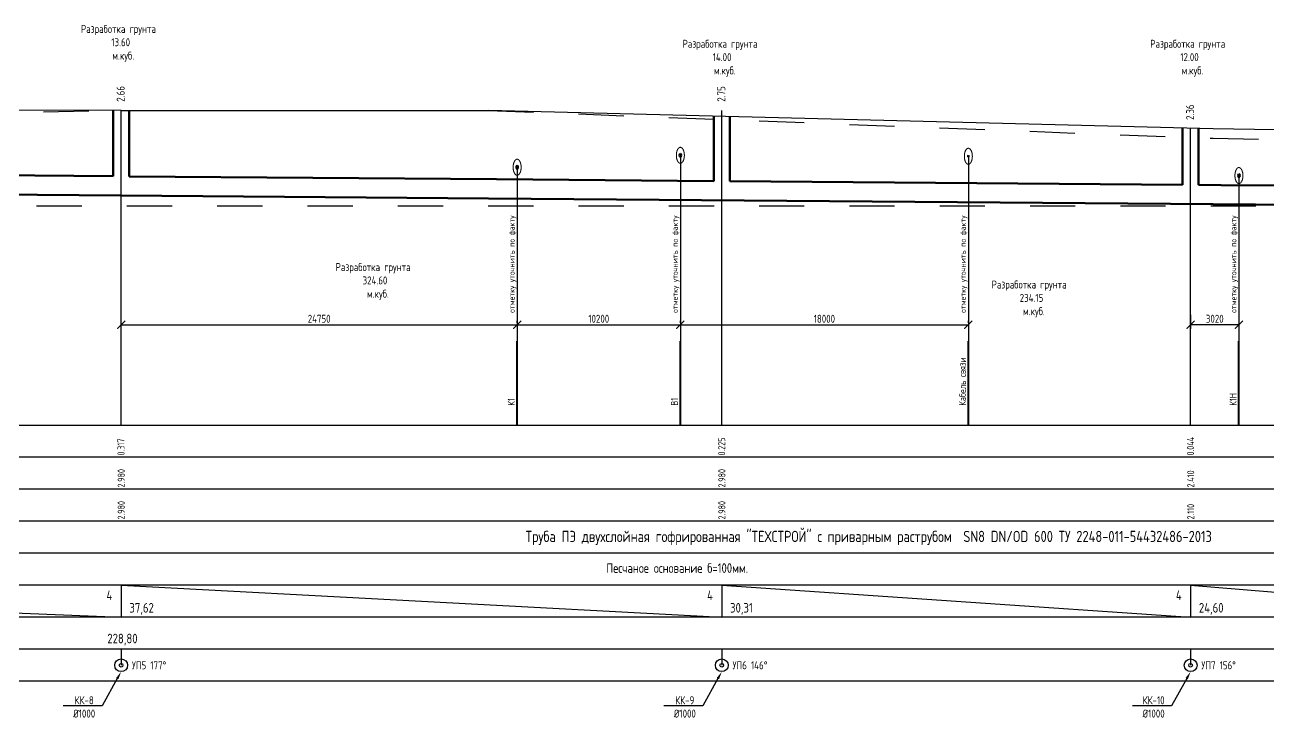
# Model space of a CAD drawing. Header units: millimetres. Extents: x 20530103 to 31271019, y 32092698 to 33532929.
# Drawn here: x 26177656 to 26216508, y 33121910 to 33143633 of the extents above; entities that cross this region are included whole.
import ezdxf
from ezdxf import colors
from ezdxf.entities.mleader import LeaderData, LeaderLine
from ezdxf.math import Vec2, Vec3

# ---------------------------------------------------------------- set-up
doc = ezdxf.new("R2010")
doc.units = ezdxf.units.MM
doc.linetypes.add('ACAD_ISO10W100', pattern=[18.5, 12, -3, 0.5, -3])
doc.linetypes.add('Штриховая', pattern=[2822.222233, 1411.111116, -1411.111116])
for name, color, linetype in [('Выноски', 7, 'Continuous'), ('Разработка грунта', 8, 'Continuous'), ('Рамка и штамп', 7, 'Continuous')]:
    doc.layers.add(name, color=color, linetype=linetype)
doc.layers.add('Труба профиль', color=7, linetype='Continuous', lineweight=50)
doc.styles.add('GOST 2.304', font='GOST.TTF')
doc.styles.get("Standard").update_dxf_attribs({"font": 'arial.ttf'})
doc.dimstyles.new('ISO-25', dxfattribs={"dimtxt": 2.5, "dimasz": 2.5, "dimexe": 1.25, "dimexo": 0.625, "dimtad": 1, "dimtxsty": 'Standard', "dimcen": 2.5, "dimadec": 0, "dimazin": 0, "dimtfac": 1, "dimtmove": 0, "dimatfit": 3, "dimfxl": 1, "dimarcsym": 0})

# ---------------------------------------------------------------- blocks, each defined once
blk = doc.blocks.new('_ArchTick')
at = {"color": 0, "linetype": 'ByBlock', "const_width": 0.15}
blk.add_lwpolyline([(-0.5, -0.5), (0.5, 0.5)], dxfattribs=at)
blk = doc.blocks.new('*D74')
at = {"color": 0, "lineweight": -2, "transparency": 16777216}
for p, q in [((26180665, 33134325), (26180665, 33134388)), ((26180665, 33134263), (26193040, 33134263)), ((26193040, 33134200), (26193040, 33134138))]:
    blk.add_line(p, q, dxfattribs=at)
at = {"color": 0, "lineweight": -2, "transparency": 16777216, "xscale": 250, "yscale": 250, "zscale": 250, "rotation": 180}
blk.add_blockref('_ArchTick', (26180665, 33134263), dxfattribs=at)
at = {"color": 0, "lineweight": -2, "transparency": 16777216, "xscale": 250, "yscale": 250, "zscale": 250}
blk.add_blockref('_ArchTick', (26193040, 33134263), dxfattribs=at)
at = {"color": 0, "transparency": 16777216, "insert": (26186852, 33134450), "char_height": 250, "attachment_point": 5, "style": 'GOST 2.304'}
blk.add_mtext('24750', dxfattribs=at)
blk = doc.blocks.new('*D75')
at = {"color": 0, "lineweight": -2, "transparency": 16777216}
for p, q in [((26193040, 33134325), (26193040, 33134388)), ((26193040, 33134263), (26198140, 33134263)), ((26198140, 33134306), (26198140, 33134138))]:
    blk.add_line(p, q, dxfattribs=at)
at = {"color": 0, "lineweight": -2, "transparency": 16777216, "xscale": 250, "yscale": 250, "zscale": 250, "rotation": 180}
blk.add_blockref('_ArchTick', (26193040, 33134263), dxfattribs=at)
at = {"color": 0, "lineweight": -2, "transparency": 16777216, "xscale": 250, "yscale": 250, "zscale": 250}
blk.add_blockref('_ArchTick', (26198140, 33134263), dxfattribs=at)
at = {"color": 0, "transparency": 16777216, "insert": (26195590, 33134450), "char_height": 250, "attachment_point": 5, "style": 'GOST 2.304'}
blk.add_mtext('10200', dxfattribs=at)
blk = doc.blocks.new('*D76')
at = {"color": 0, "lineweight": -2, "transparency": 16777216}
for p, q in [((26198140, 33134325), (26198140, 33134388)), ((26198140, 33134263), (26207140, 33134263)), ((26207140, 33134325), (26207140, 33134388))]:
    blk.add_line(p, q, dxfattribs=at)
at = {"color": 0, "lineweight": -2, "transparency": 16777216, "xscale": 250, "yscale": 250, "zscale": 250, "rotation": 180}
blk.add_blockref('_ArchTick', (26198140, 33134263), dxfattribs=at)
at = {"color": 0, "lineweight": -2, "transparency": 16777216, "xscale": 250, "yscale": 250, "zscale": 250}
blk.add_blockref('_ArchTick', (26207140, 33134263), dxfattribs=at)
at = {"color": 0, "transparency": 16777216, "insert": (26202640, 33134450), "char_height": 250, "attachment_point": 5, "style": 'GOST 2.304'}
blk.add_mtext('18000', dxfattribs=at)
blk = doc.blocks.new('*D77')
at = {"color": 0, "lineweight": -2, "transparency": 16777216}
for p, q in [((26214085, 33134568), (26214085, 33134138)), ((26215595, 33134568), (26215595, 33134138)), ((26215595, 33134263), (26214085, 33134263))]:
    blk.add_line(p, q, dxfattribs=at)
at = {"color": 0, "lineweight": -2, "transparency": 16777216, "xscale": 250, "yscale": 250, "zscale": 250, "rotation": 180}
blk.add_blockref('_ArchTick', (26214085, 33134263), dxfattribs=at)
at = {"color": 0, "lineweight": -2, "transparency": 16777216, "xscale": 250, "yscale": 250, "zscale": 250}
blk.add_blockref('_ArchTick', (26215595, 33134263), dxfattribs=at)
at = {"color": 0, "transparency": 16777216, "insert": (26214840, 33134450), "char_height": 250, "attachment_point": 5, "style": 'GOST 2.304'}
blk.add_mtext('3020', dxfattribs=at)

msp = doc.modelspace()

# ---------------------------------------------------------------- linework, layer by layer
for p, q in [((26180664.681, 33140958.0291), (26155664.681, 33141018.0291)), ((26180664.681, 33131125.0248), (26180664.681, 33140958.0291)), ((26180664.681, 33140958.0291), (26192139.681, 33140958.0291)), ((26180664.681, 33140958.0291), (26192139.681, 33140958.0291)), ((26214794.681, 33140388.0291), (26192139.681, 33140958.0291)), ((26199434.6838, 33131125.0248), (26199434.6838, 33140958.0291)), ((26214084.6866, 33131125.0248), (26214084.6866, 33140388.0291)), ((26226134.6939, 33140198.0291), (26214794.681, 33140388.0291)), ((26198139.681, 33139507.0691), (26198139.681, 33132332.3111)), ((26207139.681, 33139507.0691), (26207139.681, 33132332.3111)), ((26193039.681, 33139134.5186), (26193039.681, 33132332.3111)), ((26215594.681, 33138873.9727), (26215594.681, 33132332.3111)), ((26155664.6796, 33126125.0248), (26180664.6699, 33125125.0248)), ((26180664.6796, 33126125.0248), (26199434.6726, 33125124.9544)), ((26199434.6823, 33126124.9544), (26214084.6755, 33125125.0248)), ((26214084.6852, 33126125.0248), (26226384.6827, 33125125.0173))]:
    msp.add_line(p, q)
at = {"color": 4, "linetype": 'Штриховая'}
msp.add_line((26076424.681, 33137978.0291), (26285187.4693, 33137978.0291), dxfattribs=at)
at = {"lineweight": 40}
for p, q in [((26193039.681, 33131125.0248), (26193039.681, 33133747.0489)), ((26198139.681, 33131125.0248), (26198139.681, 33133747.0489)), ((26207139.681, 33131125.0248), (26207139.681, 33133747.0489)), ((26215594.681, 33131125.0248), (26215594.681, 33133747.0489))]:
    msp.add_line(p, q, dxfattribs=at)
at = {"color": 8, "linetype": 'Штриховая'}
msp.add_lwpolyline([(26076424.681, 33141598.0291), (26086859.681, 33141538.0291), (26090689.681, 33141308.0291), (26103624.681, 33141018.0291), (26111649.681, 33140998.0291), (26112499.681, 33140998.0291), (26130974.681, 33141288.0291), (26155664.681, 33140558.0291), (26180664.681, 33140958.0291), (26192139.681, 33140958.0291), (26214794.681, 33140088.0291), (26226384.6939, 33139878.0291), (26237359.681, 33140698.0291)], dxfattribs=at)
for centre in [(26180664.6781, 33123625.0188), (26199434.6808, 33123625.0188), (26214084.6837, 33123625.0188)]:
    msp.add_circle(centre, 57.8092)
at = {"layer": 'Рамка и штамп'}
for p, q in [((26069452.949, 33131125.0248), (26243748.831, 33131125.0248)), ((26243748.831, 33130125.0248), (26069452.949, 33130125.0248)), ((26243748.831, 33129125.0248), (26069452.949, 33129125.0248)), ((26243748.831, 33128125.0248), (26069452.949, 33128125.0248)), ((26243748.831, 33127125.0248), (26069452.949, 33127125.0248)), ((26243748.831, 33126125.0248), (26069452.949, 33126125.0248)), ((26180664.6796, 33126125.0248), (26180664.6699, 33125125.0248)), ((26199434.6823, 33126125.0248), (26199434.6726, 33125125.0248)), ((26214084.6852, 33126125.0248), (26214084.6755, 33125125.0248)), ((26243748.831, 33125125.0248), (26069452.949, 33125125.0248)), ((26243748.831, 33124125.0248), (26069452.949, 33124125.0248)), ((26180664.6603, 33124125.0248), (26180664.6554, 33123625.0188)), ((26199434.663, 33124125.0248), (26199434.6582, 33123625.0188)), ((26214084.6659, 33124125.0248), (26214084.661, 33123625.0188)), ((26243748.831, 33123125.0248), (26069452.949, 33123125.0248))]:
    msp.add_line(p, q, dxfattribs=at)
at = {"layer": 'Рамка и штамп', "lineweight": 30}
for centre in [(26180664.6844, 33123625.0207), (26180664.6844, 33123625.0207), (26180664.6844, 33123625.0207), (26199434.6871, 33123625.0207), (26199434.6871, 33123625.0207), (26199434.6871, 33123625.0207), (26214084.69, 33123625.0207), (26214084.69, 33123625.0207), (26214084.69, 33123625.0207)]:
    msp.add_circle(centre, 200, dxfattribs=at)
at = {"layer": 'Труба профиль'}
for p, q in [((26180414.681, 33138903.6929), (26180414.681, 33140969.3036)), ((26180914.681, 33140958.0291), (26180914.681, 33138899.7149)), ((26199184.6838, 33138754.3602), (26199184.6838, 33140764.7514)), ((26199684.6838, 33140753.4769), (26199684.6838, 33138750.3823)), ((26213834.6866, 33138637.806), (26213834.6866, 33140399.3036)), ((26214334.6866, 33140388.0291), (26214334.6866, 33138633.828)), ((26155914.681, 33139098.613), (26180414.681, 33138903.6929)), ((26180914.681, 33138899.7149), (26192389.681, 33138808.4208)), ((26199184.6838, 33138754.3602), (26192389.681, 33138808.4208)), ((26199684.6838, 33138750.3823), (26213834.6866, 33138637.806)), ((26155664.681, 33138500.602), (26180664.681, 33138301.7039)), ((26215044.681, 33138628.1794), (26214334.6866, 33138633.828)), ((26215044.681, 33138628.1794), (26226134.6939, 33138546.114)), ((26180664.681, 33138301.7039), (26192139.681, 33138210.4097)), ((26214794.681, 33138030.1683), (26192139.681, 33138210.4097)), ((26214794.681, 33138030.1683), (26226378.2865, 33137944.1251))]:
    msp.add_line(p, q, dxfattribs=at)
at = {"layer": 'Труба профиль', "color": 3, "linetype": 'Штриховая', "lineweight": 9, "ltscale": 50}
for centre in [(26198139.681, 33139557.0691), (26207139.1296, 33139527.0387), (26193039.681, 33139184.5186), (26215594.8985, 33138923.9727)]:
    msp.add_ellipse(centre, major_axis=(0, 250), ratio=0.5, dxfattribs=at)
at = {"layer": 'Труба профиль'}
for centre, major_axis in [((26198139.681, 33139557.0691), (0, 50)), ((26207139.1296, 33139527.0387), (0, 20)), ((26193039.681, 33139184.5186), (0, 50)), ((26215594.8985, 33138923.9727), (0, 50))]:
    msp.add_ellipse(centre, major_axis=major_axis, ratio=0.5, dxfattribs=at)

# ---------------------------------------------------------------- texts
at = {"linetype": 'ByBlock', "lineweight": 40, "ltscale": 400, "style": 'GOST 2.304'}
for s, p in [('2.66', (26180774.3906, 33141231.6411)), ('2.75', (26199544.3934, 33141231.6411)), ('2.36', (26214194.3962, 33140661.6411))]:
    msp.add_text(s, height=250, rotation=90, dxfattribs=at).set_placement(p)
at = {"layer": 'Разработка грунта', "linetype": 'ByBlock', "lineweight": 40, "ltscale": 400, "char_height": 250, "attachment_point": 1, "style": 'GOST 2.304'}
for s, insert in [('\\pi104.74;Разработка грунта \\P\\pi1056;13.60\\P\\pi957.78; м.куб.', (26179302.4721, 33143630.8909)), ('\\pi104.74;Разработка грунта \\P\\pi1047.1;14.00\\P\\pi957.78; м.куб.', (26198102.046, 33143165.2793)), ('\\pi104.74;Разработка грунта \\P\\pi1047.1;12.00\\P\\pi957.78; м.куб.', (26212716.5343, 33143165.2793)), ('\\pi104.74;Разработка грунта \\P\\pi948.76;324.60\\P\\pi957.78; м.куб.', (26187260.9409, 33136189.6236)), ('\\pi104.74;Разработка грунта \\P\\pi984.65;234.15\\P\\pi957.78; м.куб.', (26207760.0495, 33135644.3883))]:
    msp.add_mtext_dynamic_manual_height_columns(s, width=2701.264832, gutter_width=2500, heights=[0], dxfattribs=dict(at, insert=insert))
at = {"layer": 'Рамка и штамп', "linetype": 'ACAD_ISO10W100', "style": 'GOST 2.304'}
for s, height, p in [('отметку уточнить по факту', 180, (26192961.4856, 33134636.3886)), ('отметку уточнить по факту', 180, (26198061.4856, 33134636.3886)), ('отметку уточнить по факту', 180, (26207061.4856, 33134636.3886)), ('отметку уточнить по факту', 180, (26215516.4856, 33134636.3886)), ('Кабель связи', 220, (26207066.8, 33131735.8785)), ('К1', 220, (26192966.8, 33131735.8785)), ('В1', 220, (26198066.8, 33131735.8785)), ('К1Н', 220, (26215521.8, 33131735.8785)), ('0.317', 220, (26180770.1724, 33130178.2195)), ('0.225', 220, (26199540.1752, 33130178.2195)), ('0.044', 220, (26214190.178, 33130178.2195)), ('2.980', 220, (26180777.2057, 33129178.2195)), ('2.980', 220, (26199547.2085, 33129178.2195)), ('2.410', 220, (26214197.2113, 33129178.2195)), ('2.980', 220, (26180777.2057, 33128178.2195)), ('2.980', 220, (26199547.2085, 33128178.2195)), ('2.110', 220, (26214197.2113, 33128178.2195))]:
    msp.add_text(s, height=height, rotation=90, dxfattribs=at).set_placement(p)
for s, height, p in [('4', 300, (26180206.5158, 33125661.6561)), ('4', 300, (26198976.5185, 33125661.6561)), ('4', 300, (26213626.5214, 33125661.6561)), ('37,62', 300, (26180924.6755, 33125269.9454)), ('30,31', 300, (26199694.6782, 33125269.9454)), ('24,60', 300, (26214344.6811, 33125269.9454)), ('228,80', 300, (26180234.35, 33124309.3991)), ('УП5 177°', 250, (26181001.2603, 33123498.634)), ('УП6 146°', 250, (26199771.2631, 33123498.634)), ('УП7 156°', 250, (26214421.2659, 33123498.634))]:
    msp.add_text(s, height=height, dxfattribs=at).set_placement(p)
for s, insert, char_height, width, attachment_point in [('Труба ПЭ двухслойная гофрированная "ТЕХСТРОЙ" с приварным раструбом  SN8 DN/OD 600 ТУ 2248-011-54432486-2013', (26204026.9592, 33127601.8043), 350, 37965.62979, 5), ('Песчаное основание б=100мм.', (26198041.6648, 33126810.2615), 300, 6494.082854, 2)]:
    msp.add_mtext(s, dxfattribs=dict(at, insert=insert, char_height=char_height, width=width, attachment_point=attachment_point))

# ---------------------------------------------------------------- dimensions: what is measured, and where the dimension line sits
for base, p1, p2, picture, middle in [((26193039.681, 33134262.5841), (26180664.681, 33134262.5841), (26193039.681, 33134262.5841), '*D74', (26186852.181, 33134450.0841)), ((26198139.681, 33134262.5841), (26193039.681, 33134262.5841), (26198139.681, 33134368.3033), '*D75', (26195589.681, 33134450.2628)), ((26207139.681, 33134262.5841), (26198139.681, 33134262.5841), (26207139.681, 33134262.5841), '*D76', (26202639.681, 33134450.1734)), ((26214084.6866, 33134262.5841), (26215594.681, 33134630.1949), (26214084.6866, 33134630.1949), '*D77', (26214839.6838, 33134450.0841))]:
    dim = msp.add_linear_dim(base=base, p1=p1, p2=p2, dimstyle='ISO-25', override={"dimscale": 100, "dimdec": 0, "dimlfac": 2, "dimtxsty": 'GOST 2.304', "dimblk1": 'ArchTick', "dimblk2": 'ArchTick', "dimsah": 1})
    dim.commit()
    dim.dimension.update_dxf_attribs({"geometry": picture, "text_midpoint": middle})

# ---------------------------------------------------------------- leaders
at = {"layer": 'Выноски', "color": 0, "lineweight": -2}
ml = msp.add_multileader_mtext('Standard', dxfattribs=at)
ml.set_content('\\A1;{\\C0;PE 100 SDR 17\\PDN250, L=65 м, h\\H0.7x;\\S^ лот;\\H1.4286x;=1.3 м,\\PСброс условно-чистых стоков в р.Бельбек}', color=5, style='GOST 2.304')
ml.set_leader_properties(lineweight=-3)
ml.build(insert=Vec2(0, 0))
ml.multileader.update_dxf_attribs({"text_left_attachment_type": 6, "text_right_attachment_type": 6, "dogleg_length": 1, "arrow_head_size": 250, "scale": 100})
ctx = ml.context
ctx.base_point, ctx.scale, ctx.char_height, ctx.arrow_head_size, ctx.landing_gap_size, ctx.plane_origin = Vec3(26355468.9519, 33141526.3866), 100, 250, 250, 180, Vec3(26313105.5098, 33121257.1893)
ctx.left_attachment, ctx.right_attachment, ctx.text_align_type = 6, 6, 1
notes = []
notes.append((ctx, [(0, (1, 1, 0), (26355448.9823, 33141526.3866), (1, 0), 19.9696, [(1, [(26354643.5309, 33142143.4931)], 0, [])])]))
ctx.mtext.insert, ctx.mtext.width, ctx.mtext.alignment, ctx.mtext.flow_direction = Vec3(26357234.8537, 33141847.6381), 3875, 2, 5
ml = msp.add_multileader_mtext('Standard', dxfattribs=at)
ml.set_content('{\\C0;КК-8\\P%%C1000}', color=5, style='GOST 2.304')
ml.set_leader_properties(lineweight=-3)
ml.build(insert=Vec2(0, 0))
ml.multileader.update_dxf_attribs({"text_left_attachment_type": 6, "text_right_attachment_type": 6, "dogleg_length": 1, "arrow_head_size": 250, "scale": 100})
ctx = ml.context
ctx.base_point, ctx.scale, ctx.char_height, ctx.arrow_head_size, ctx.landing_gap_size, ctx.plane_origin = Vec3(26178970.0568, 33122355.6141), 100, 250, 250, 180, Vec3(26138595.8954, 33104331.4103)
ctx.left_attachment, ctx.right_attachment, ctx.text_align_type = 6, 6, 1
notes.append((ctx, [(1, (1, 1, 0), (26180069.1335, 33122355.6141), (-1, 0), 19.9696, [(1, [(26180664.6844, 33123425.0207)], 0, [])])]))
ctx.mtext.insert, ctx.mtext.alignment, ctx.mtext.flow_direction = Vec3(26179509.6103, 33122655.6141), 2, 5
ml = msp.add_multileader_mtext('Standard', dxfattribs=at)
ml.set_content('{\\C0;КК-9\\P%%C1000}', color=5, style='GOST 2.304')
ml.set_leader_properties(lineweight=-3)
ml.build(insert=Vec2(0, 0))
ml.multileader.update_dxf_attribs({"text_left_attachment_type": 6, "text_right_attachment_type": 6, "dogleg_length": 1, "arrow_head_size": 250, "scale": 100})
ctx = ml.context
ctx.base_point, ctx.scale, ctx.char_height, ctx.arrow_head_size, ctx.landing_gap_size, ctx.plane_origin = Vec3(26197740.0595, 33122355.6141), 100, 250, 250, 180, Vec3(26157365.8981, 33104331.4103)
ctx.left_attachment, ctx.right_attachment, ctx.text_align_type = 6, 6, 1
notes.append((ctx, [(1, (1, 1, 0), (26198839.1362, 33122355.6141), (-1, 0), 19.9696, [(1, [(26199434.6871, 33123425.0207)], 0, [])])]))
ctx.mtext.insert, ctx.mtext.alignment, ctx.mtext.flow_direction = Vec3(26198279.6131, 33122655.6141), 2, 5
ml = msp.add_multileader_mtext('Standard', dxfattribs=at)
ml.set_content('{\\C0;КК-10\\P%%C1000}', color=5, style='GOST 2.304')
ml.set_leader_properties(lineweight=-3)
ml.build(insert=Vec2(0, 0))
ml.multileader.update_dxf_attribs({"text_left_attachment_type": 6, "text_right_attachment_type": 6, "dogleg_length": 1, "arrow_head_size": 250, "scale": 100})
ctx = ml.context
ctx.base_point, ctx.scale, ctx.char_height, ctx.arrow_head_size, ctx.landing_gap_size, ctx.plane_origin = Vec3(26212390.0624, 33122355.6141), 100, 250, 250, 180, Vec3(26172015.901, 33104331.4103)
ctx.left_attachment, ctx.right_attachment, ctx.text_align_type = 6, 6, 1
notes.append((ctx, [(1, (1, 1, 0), (26213489.1391, 33122355.6141), (-1, 0), 19.9696, [(1, [(26214084.69, 33123425.0207)], 0, [])])]))
ctx.mtext.insert, ctx.mtext.alignment, ctx.mtext.flow_direction = Vec3(26212929.6159, 33122655.6141), 2, 5
for ctx, leaders in notes:
    for number, flags, end, landing, length, lines in leaders:
        leader = LeaderData()
        leader.index, (leader.has_last_leader_line, leader.has_dogleg_vector, leader.attachment_direction) = number, flags
        leader.last_leader_point, leader.dogleg_vector, leader.dogleg_length = Vec3(end), Vec3(landing), length
        for number, points, colour, breaks in lines:
            line = LeaderLine()
            line.index, line.vertices, line.color, line.breaks = number, Vec3.list(points), colors.encode_raw_color(colour), breaks
            leader.lines.append(line)
        ctx.leaders.append(leader)

doc.saveas('drawing.dxf')
